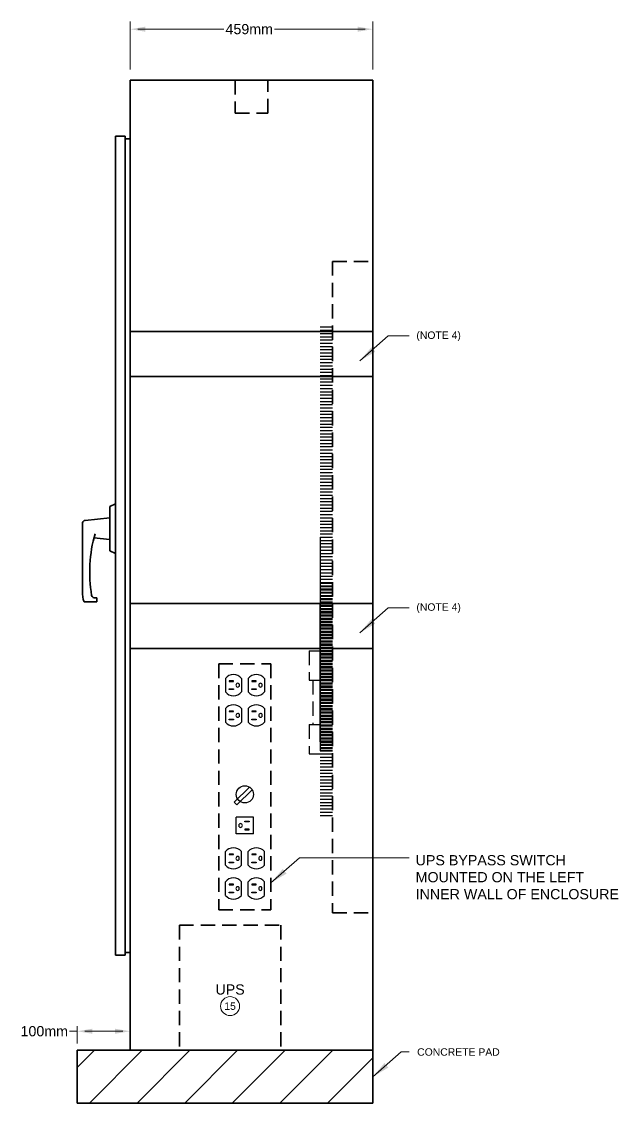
# Paper-space layout '2 DOOR PANEL LAYOUT - A1 Sheet' of a CAD drawing. Extents: x 50 to 825, y 22 to 486.
# Drawn here: x 678.8 to 825.1, y 216 to 481.5 of the extents above; entities that cross this region are included whole.
import ezdxf
from ezdxf.enums import TextEntityAlignment as Align

# ---------------------------------------------------------------- set-up
doc = ezdxf.new("R2010")
doc.units = 0
doc.linetypes.add('DASHED', pattern=[0.75, 0.5, -0.25])
doc.linetypes.add('HIDDEN', pattern=[0.375, 0.25, -0.125])
for name, color, linetype, lineweight in [('N-ANNO-TEXT', 2, 'Continuous', 18), ('N-EQPM', 3, 'Continuous', 25), ('N-PANL', 4, 'Continuous', 35)]:
    doc.layers.add(name, color=color, linetype=linetype, lineweight=lineweight)
doc.styles.add('_CGS_2-5_NOTES', font='arial.ttf', dxfattribs={"height": 2.5})
doc.styles.add('T1_2_5', font='arial.ttf', dxfattribs={"height": 2.5})

psp = doc.layouts.new('2 DOOR PANEL LAYOUT - A1 Sheet')

# ---------------------------------------------------------------- linework, layer by layer
at = {"layer": 'N-ANNO-TEXT'}
for p, q in [((705.42, 469.78), (705.42, 481.49)), ((764.9, 469.78), (764.9, 481.49)), ((707.27, 479.64), (728.4, 479.64)), ((763.04, 479.64), (740.83, 479.64)), ((692.4, 234.93), (692.4, 230.68)), ((690.55, 233.66), (692.4, 233.66)), ((694.26, 233.66), (703.57, 233.66))]:
    psp.add_line(p, q, dxfattribs=at)
for points in [[(761.7, 398.2), (768.66, 404.35), (773.82, 404.35)], [(761.7, 331.46), (768.66, 337.61), (773.82, 337.61)], [(739.94, 270.12), (746.91, 276.27), (773.82, 276.27)], [(764.9, 222.48), (771.86, 228.63), (773.82, 228.63)]]:
    psp.add_lwpolyline(points, dxfattribs=at)
psp.add_circle((729.91, 239.83), 2.33, dxfattribs=at)
for points in [[(709.13, 480.26), (709.13, 479.02), (705.42, 479.64)], [(761.19, 480.26), (761.19, 479.02), (764.9, 479.64)], [(765.52, 400.46), (761.7, 398.2), (764.59, 401.58)], [(765.52, 333.71), (761.7, 331.46), (764.59, 334.83)], [(743.77, 272.37), (739.94, 270.12), (742.83, 273.49)], [(696.11, 234.28), (696.11, 233.05), (692.4, 233.66)], [(701.71, 234.28), (701.71, 233.05), (705.42, 233.66)], [(768.72, 224.74), (764.9, 222.48), (767.78, 225.85)]]:
    psp.add_solid(points, dxfattribs=at)
at = {"layer": 'N-EQPM'}
for p, q in [((751.99, 406.54), (755.01, 406.54)), ((751.99, 405.75), (755.01, 405.75)), ((751.99, 404.95), (755.01, 404.95)), ((751.99, 404.16), (755.01, 404.16)), ((751.99, 403.36), (755.01, 403.36)), ((751.99, 402.57), (755.01, 402.57)), ((751.99, 401.78), (755.01, 401.78)), ((751.99, 400.98), (755.01, 400.98)), ((751.99, 400.19), (755.01, 400.19)), ((751.99, 399.39), (755.01, 399.39)), ((751.99, 398.6), (755.01, 398.6)), ((751.99, 397.81), (755.01, 397.81)), ((751.99, 397.01), (755.01, 397.01)), ((751.99, 396.22), (755.01, 396.22)), ((751.99, 396.22), (755.01, 396.22)), ((751.99, 395.43), (755.01, 395.43)), ((751.99, 394.63), (755.01, 394.63)), ((751.99, 393.84), (755.01, 393.84)), ((751.99, 393.04), (755.01, 393.04)), ((751.99, 392.25), (755.01, 392.25)), ((751.99, 391.46), (755.01, 391.46)), ((751.99, 390.66), (755.01, 390.66)), ((751.99, 389.87), (755.01, 389.87)), ((751.99, 389.07), (755.01, 389.07)), ((751.99, 388.28), (755.01, 388.28)), ((751.99, 387.49), (755.01, 387.49)), ((751.99, 386.69), (755.01, 386.69)), ((751.99, 385.9), (755.01, 385.9)), ((751.99, 385.9), (755.01, 385.9)), ((751.99, 385.1), (755.01, 385.1)), ((751.99, 384.31), (755.01, 384.31)), ((751.99, 383.52), (755.01, 383.52)), ((751.99, 382.72), (755.01, 382.72)), ((751.99, 381.93), (755.01, 381.93)), ((751.99, 381.14), (755.01, 381.14)), ((751.99, 380.34), (755.01, 380.34)), ((751.99, 379.55), (755.01, 379.55)), ((751.99, 378.75), (755.01, 378.75)), ((751.99, 377.96), (755.01, 377.96)), ((751.99, 377.17), (755.01, 377.17)), ((751.99, 376.37), (755.01, 376.37)), ((751.99, 375.58), (755.01, 375.58)), ((751.99, 375.58), (755.01, 375.58)), ((751.99, 374.78), (755.01, 374.78)), ((751.99, 373.99), (755.01, 373.99)), ((751.99, 373.2), (755.01, 373.2)), ((751.99, 372.4), (755.01, 372.4)), ((751.99, 371.61), (755.01, 371.61)), ((751.99, 370.81), (755.01, 370.81)), ((751.99, 370.02), (755.01, 370.02)), ((751.99, 369.23), (755.01, 369.23)), ((751.99, 368.43), (755.01, 368.43)), ((751.99, 367.64), (755.01, 367.64)), ((751.99, 366.85), (755.01, 366.85)), ((751.99, 366.05), (755.01, 366.05)), ((751.99, 365.26), (755.01, 365.26)), ((751.99, 365.26), (755.01, 365.26)), ((751.99, 364.46), (755.01, 364.46)), ((751.99, 363.67), (755.01, 363.67)), ((751.99, 362.88), (755.01, 362.88)), ((751.99, 362.08), (755.01, 362.08)), ((751.99, 361.29), (755.01, 361.29)), ((751.99, 360.49), (755.01, 360.49)), ((751.99, 359.7), (755.01, 359.7)), ((751.99, 358.91), (755.01, 358.91)), ((751.99, 358.11), (755.01, 358.11)), ((751.99, 357.32), (755.01, 357.32)), ((751.99, 356.52), (755.01, 356.52)), ((751.99, 355.73), (755.01, 355.73)), ((751.99, 354.94), (755.01, 354.94)), ((751.99, 354.94), (751.99, 304.67)), ((751.99, 354.94), (755.01, 354.94)), ((751.99, 354.14), (755.01, 354.14)), ((751.99, 353.35), (755.01, 353.35)), ((751.99, 352.56), (755.01, 352.56)), ((751.99, 351.76), (755.01, 351.76)), ((751.99, 350.97), (755.01, 350.97)), ((751.99, 350.17), (755.01, 350.17)), ((751.99, 349.38), (755.01, 349.38)), ((751.99, 348.59), (755.01, 348.59)), ((751.99, 347.79), (755.01, 347.79)), ((751.99, 347), (755.01, 347)), ((751.99, 346.2), (755.01, 346.2)), ((751.99, 345.41), (755.01, 345.41)), ((751.99, 344.62), (755.01, 344.62)), ((751.99, 343.82), (755.01, 343.82)), ((751.99, 343.64), (755.01, 343.64)), ((751.99, 343.03), (755.01, 343.03)), ((751.99, 342.84), (755.01, 342.84)), ((751.99, 342.23), (755.01, 342.23)), ((751.99, 342.05), (755.01, 342.05)), ((751.99, 341.44), (755.01, 341.44)), ((751.99, 341.26), (755.01, 341.26)), ((751.99, 340.65), (755.01, 340.65)), ((751.99, 340.46), (755.01, 340.46)), ((751.99, 339.85), (755.01, 339.85)), ((751.99, 339.67), (755.01, 339.67)), ((751.99, 339.06), (755.01, 339.06)), ((751.99, 338.78), (751.99, 302.47)), ((751.99, 304.67), (751.99, 338.78)), ((751.99, 338.27), (755.01, 338.27)), ((751.99, 337.99), (755.01, 337.99)), ((751.99, 337.47), (755.01, 337.47)), ((751.99, 337.19), (755.01, 337.19)), ((751.99, 336.68), (755.01, 336.68)), ((751.99, 336.4), (755.01, 336.4)), ((751.99, 335.88), (755.01, 335.88)), ((751.99, 335.61), (755.01, 335.61)), ((751.99, 335.09), (755.01, 335.09)), ((751.99, 334.81), (755.01, 334.81)), ((751.99, 334.3), (755.01, 334.3)), ((751.99, 334.02), (755.01, 334.02)), ((751.99, 333.5), (755.01, 333.5)), ((751.99, 333.22), (755.01, 333.22)), ((751.99, 332.71), (755.01, 332.71)), ((751.99, 332.43), (755.01, 332.43)), ((751.99, 331.91), (755.01, 331.91)), ((751.99, 331.64), (755.01, 331.64)), ((751.99, 331.12), (755.01, 331.12)), ((751.99, 330.84), (755.01, 330.84)), ((751.99, 330.33), (755.01, 330.33)), ((751.99, 330.05), (755.01, 330.05)), ((751.99, 329.53), (755.01, 329.53)), ((749.27, 327.02), (751.99, 327.02)), ((751.99, 329.26), (755.01, 329.26)), ((751.99, 328.74), (755.01, 328.74)), ((751.99, 328.46), (755.01, 328.46)), ((751.99, 327.94), (755.01, 327.94)), ((751.99, 327.67), (755.01, 327.67)), ((751.99, 327.15), (755.01, 327.15)), ((751.99, 326.87), (755.01, 326.87)), ((751.99, 326.36), (755.01, 326.36)), ((751.99, 326.08), (755.01, 326.08)), ((751.99, 325.56), (755.01, 325.56)), ((751.99, 325.29), (755.01, 325.29)), ((751.99, 324.77), (755.01, 324.77)), ((751.99, 324.49), (755.01, 324.49)), ((751.99, 323.98), (755.01, 323.98)), ((751.99, 323.7), (755.01, 323.7)), ((751.99, 323.18), (755.01, 323.18)), ((751.99, 322.9), (755.01, 322.9)), ((751.99, 322.39), (755.01, 322.39)), ((751.99, 322.11), (755.01, 322.11)), ((751.99, 321.59), (755.01, 321.59)), ((751.99, 321.32), (755.01, 321.32)), ((751.99, 320.8), (755.01, 320.8)), ((751.99, 320.52), (755.01, 320.52)), ((751.99, 320.01), (755.01, 320.01)), ((751.99, 319.73), (755.01, 319.73)), ((751.99, 319.21), (755.01, 319.21)), ((751.99, 318.93), (755.01, 318.93)), ((751.99, 318.42), (755.01, 318.42)), ((751.99, 318.14), (755.01, 318.14)), ((751.99, 317.62), (755.01, 317.62)), ((751.99, 317.35), (755.01, 317.35)), ((751.99, 316.83), (755.01, 316.83)), ((751.99, 316.55), (755.01, 316.55)), ((751.99, 316.04), (755.01, 316.04)), ((751.99, 315.76), (755.01, 315.76)), ((751.99, 315.24), (755.01, 315.24)), ((751.99, 314.97), (755.01, 314.97)), ((751.99, 314.45), (755.01, 314.45)), ((751.99, 314.17), (755.01, 314.17)), ((751.99, 313.65), (755.01, 313.65)), ((751.99, 313.38), (755.01, 313.38)), ((751.99, 312.86), (755.01, 312.86)), ((751.99, 312.58), (755.01, 312.58)), ((751.99, 312.07), (755.01, 312.07)), ((751.99, 311.79), (755.01, 311.79)), ((751.99, 311.27), (755.01, 311.27)), ((751.99, 311), (755.01, 311)), ((751.99, 310.48), (755.01, 310.48)), ((751.99, 310.2), (755.01, 310.2)), ((751.99, 309.68), (755.01, 309.68)), ((751.99, 309.41), (755.01, 309.41)), ((751.99, 308.89), (755.01, 308.89)), ((751.99, 308.61), (755.01, 308.61)), ((751.99, 308.1), (755.01, 308.1)), ((751.99, 307.82), (755.01, 307.82)), ((751.99, 307.3), (755.01, 307.3)), ((751.99, 307.03), (755.01, 307.03)), ((751.99, 306.51), (755.01, 306.51)), ((751.99, 306.23), (755.01, 306.23)), ((751.99, 305.72), (755.01, 305.72)), ((751.99, 305.44), (755.01, 305.44)), ((751.99, 304.92), (755.01, 304.92)), ((751.99, 304.64), (755.01, 304.64)), ((751.99, 304.13), (755.01, 304.13)), ((751.99, 303.85), (755.01, 303.85)), ((751.99, 303.33), (755.01, 303.33)), ((751.99, 303.06), (755.01, 303.06)), ((751.99, 302.54), (755.01, 302.54)), ((751.99, 302.47), (755.01, 302.47)), ((751.99, 301.75), (755.01, 301.75)), ((751.99, 300.95), (755.01, 300.95)), ((751.99, 300.16), (755.01, 300.16)), ((751.99, 299.36), (755.01, 299.36)), ((751.99, 298.57), (755.01, 298.57)), ((751.99, 297.78), (755.01, 297.78)), ((751.99, 296.98), (755.01, 296.98)), ((751.99, 296.19), (755.01, 296.19)), ((751.99, 295.39), (755.01, 295.39)), ((751.99, 294.6), (755.01, 294.6)), ((751.99, 293.81), (755.01, 293.81)), ((751.99, 293.01), (755.01, 293.01)), ((751.99, 292.22), (755.01, 292.22)), ((751.99, 291.43), (755.01, 291.43)), ((751.99, 290.63), (755.01, 290.63)), ((751.99, 289.84), (755.01, 289.84)), ((751.99, 289.04), (755.01, 289.04)), ((751.99, 288.25), (755.01, 288.25)), ((751.99, 287.46), (755.01, 287.46)), ((751.99, 286.66), (755.01, 286.66))]:
    psp.add_line(p, q, dxfattribs=at)
at = {"layer": 'N-EQPM', "linetype": 'DASHED', "ltscale": 7}
for p, q in [((749.27, 327.02), (749.27, 319.86)), ((749.27, 319.86), (751.99, 319.86)), ((750.2, 319.86), (750.2, 308.93)), ((749.27, 308.93), (749.27, 301.77)), ((749.27, 308.93), (751.99, 308.93)), ((749.27, 301.77), (755.01, 301.77))]:
    psp.add_line(p, q, dxfattribs=at)
at = {"layer": 'N-EQPM', "linetype": 'Continuous'}
for p, q in [((728.75, 320.28), (728.75, 316.94)), ((730.73, 319.68), (729.66, 319.68)), ((729.66, 319.68), (729.66, 319.52)), ((729.66, 319.52), (730.73, 319.52)), ((730.73, 319.52), (730.73, 319.68)), ((732.1, 318.95), (732.1, 318.27)), ((732.71, 320.28), (732.71, 316.94)), ((734.36, 320.28), (734.36, 316.94)), ((736.34, 319.68), (735.27, 319.68)), ((735.27, 319.68), (735.27, 319.52)), ((735.27, 319.52), (736.34, 319.52)), ((736.34, 319.52), (736.34, 319.68)), ((737.71, 318.95), (737.71, 318.27)), ((738.32, 320.28), (738.32, 316.94)), ((729.66, 317.54), (729.66, 317.7)), ((729.66, 317.7), (730.73, 317.7)), ((730.73, 317.54), (729.66, 317.54)), ((730.73, 317.7), (730.73, 317.54)), ((735.27, 317.54), (735.27, 317.7)), ((735.27, 317.7), (736.34, 317.7)), ((736.34, 317.54), (735.27, 317.54)), ((736.34, 317.7), (736.34, 317.54)), ((728.75, 312.87), (728.75, 309.53)), ((730.73, 312.26), (729.66, 312.26)), ((729.66, 312.26), (729.66, 312.11)), ((729.66, 312.11), (730.73, 312.11)), ((730.73, 312.11), (730.73, 312.26)), ((732.1, 311.54), (732.1, 310.86)), ((732.71, 312.87), (732.71, 309.53)), ((734.36, 312.87), (734.36, 309.53)), ((736.34, 312.26), (735.27, 312.26)), ((735.27, 312.26), (735.27, 312.11)), ((735.27, 312.11), (736.34, 312.11)), ((736.34, 312.11), (736.34, 312.26)), ((737.71, 311.54), (737.71, 310.86)), ((738.32, 312.87), (738.32, 309.53)), ((729.66, 310.13), (729.66, 310.28)), ((729.66, 310.28), (730.73, 310.28)), ((730.73, 310.13), (729.66, 310.13)), ((730.73, 310.28), (730.73, 310.13)), ((735.27, 310.13), (735.27, 310.28)), ((735.27, 310.28), (736.34, 310.28)), ((736.34, 310.13), (735.27, 310.13)), ((736.34, 310.28), (736.34, 310.13)), ((730.95, 289.87), (734.68, 293.6)), ((735.32, 292.95), (731.59, 289.22)), ((731.59, 289.22), (730.95, 289.87)), ((731.4, 282.09), (731.4, 286.25)), ((735.66, 286.25), (731.4, 286.25)), ((732.16, 283.83), (732.16, 284.51)), ((733.53, 285.09), (733.53, 285.24)), ((733.53, 285.24), (734.6, 285.24)), ((734.6, 285.09), (733.53, 285.09)), ((734.6, 285.24), (734.6, 285.09)), ((735.66, 282.09), (735.66, 286.25)), ((735.66, 282.09), (731.4, 282.09)), ((733.53, 283.26), (733.53, 283.11)), ((734.6, 283.26), (733.53, 283.26)), ((733.53, 283.11), (734.6, 283.11)), ((734.6, 283.11), (734.6, 283.26)), ((728.75, 274.43), (728.75, 277.77)), ((729.66, 277.16), (729.66, 277.01)), ((730.73, 277.16), (729.66, 277.16)), ((729.66, 277.01), (730.73, 277.01)), ((730.73, 277.01), (730.73, 277.16)), ((732.1, 275.76), (732.1, 276.44)), ((732.71, 274.43), (732.71, 277.77)), ((734.36, 274.43), (734.36, 277.77)), ((735.27, 277.16), (735.27, 277.01)), ((736.34, 277.16), (735.27, 277.16)), ((735.27, 277.01), (736.34, 277.01)), ((736.34, 277.01), (736.34, 277.16)), ((737.71, 275.76), (737.71, 276.44)), ((738.32, 274.43), (738.32, 277.77)), ((729.66, 275.18), (730.73, 275.18)), ((729.66, 275.03), (729.66, 275.18)), ((730.73, 275.03), (729.66, 275.03)), ((730.73, 275.18), (730.73, 275.03)), ((735.27, 275.18), (736.34, 275.18)), ((735.27, 275.03), (735.27, 275.18)), ((736.34, 275.03), (735.27, 275.03)), ((736.34, 275.18), (736.34, 275.03)), ((728.75, 267.02), (728.75, 270.35)), ((729.66, 269.75), (729.66, 269.6)), ((730.73, 269.75), (729.66, 269.75)), ((729.66, 269.6), (730.73, 269.6)), ((730.73, 269.6), (730.73, 269.75)), ((732.1, 268.35), (732.1, 269.03)), ((732.71, 267.02), (732.71, 270.35)), ((734.36, 267.02), (734.36, 270.35)), ((735.27, 269.75), (735.27, 269.6)), ((736.34, 269.75), (735.27, 269.75)), ((735.27, 269.6), (736.34, 269.6)), ((736.34, 269.6), (736.34, 269.75)), ((737.71, 268.35), (737.71, 269.03)), ((738.32, 267.02), (738.32, 270.35)), ((729.66, 267.77), (730.73, 267.77)), ((729.66, 267.62), (729.66, 267.77)), ((730.73, 267.62), (729.66, 267.62)), ((730.73, 267.77), (730.73, 267.62)), ((735.27, 267.77), (736.34, 267.77)), ((735.27, 267.62), (735.27, 267.77)), ((736.34, 267.62), (735.27, 267.62)), ((736.34, 267.77), (736.34, 267.62))]:
    psp.add_line(p, q, dxfattribs=at)
psp.add_circle((733.53, 291.81), 2.12, dxfattribs=at)
for centre, radius, start, end in [((730.73, 318.61), 2.59, 40.1192, 139.8808), ((731.79, 318.61), 0.457, 48.1897, 311.8103), ((736.34, 318.61), 2.59, 40.1192, 139.8808), ((737.41, 318.61), 0.457, 48.1897, 311.8103), ((730.73, 318.61), 2.59, 220.1192, 319.8808), ((736.34, 318.61), 2.59, 220.1192, 319.8808), ((730.73, 311.2), 2.59, 40.1192, 139.8808), ((736.34, 311.2), 2.59, 40.1192, 139.8808), ((731.79, 311.2), 0.457, 48.1897, 311.8103), ((737.41, 311.2), 0.457, 48.1897, 311.8103), ((730.73, 311.2), 2.59, 220.1192, 319.8808), ((736.34, 311.2), 2.59, 220.1192, 319.8808), ((732.47, 284.17), 0.457, 228.1897, 131.8103), ((730.73, 276.1), 2.59, 40.1192, 139.8808), ((731.79, 276.1), 0.457, 48.1897, 311.8103), ((736.34, 276.1), 2.59, 40.1192, 139.8808), ((737.41, 276.1), 0.457, 48.1897, 311.8103), ((730.73, 276.1), 2.59, 220.1192, 319.8808), ((736.34, 276.1), 2.59, 220.1192, 319.8808), ((730.73, 268.69), 2.59, 40.1192, 139.8808), ((736.34, 268.69), 2.59, 40.1192, 139.8808), ((731.79, 268.69), 0.457, 48.1897, 311.8103), ((737.41, 268.69), 0.457, 48.1897, 311.8103), ((730.73, 268.69), 2.59, 220.1192, 319.8808), ((736.34, 268.69), 2.59, 220.1192, 319.8808)]:
    psp.add_arc(centre, radius, start, end, dxfattribs=at)
at = {"layer": 'N-PANL'}
for p, q in [((705.42, 467.14), (705.42, 228.98)), ((705.42, 467.14), (705.42, 228.98)), ((705.42, 467.14), (764.9, 467.14)), ((764.9, 467.14), (764.9, 228.98)), ((701.77, 252.35), (701.77, 453.36)), ((701.77, 453.36), (704.2, 453.36)), ((704.2, 252.35), (704.2, 453.36)), ((705.47, 405.39), (765.07, 405.39)), ((705.47, 394.37), (765.07, 394.37)), ((705.47, 338.64), (765.07, 338.64)), ((705.47, 327.63), (765.07, 327.63)), ((701.77, 252.35), (704.2, 252.35)), ((705.42, 228.98), (692.4, 228.98)), ((692.4, 228.98), (692.4, 215.97)), ((692.4, 224.73), (696.66, 228.98)), ((695.32, 215.96), (708.34, 228.98)), ((705.42, 228.98), (764.9, 228.98)), ((707.01, 215.96), (720.03, 228.98)), ((717.47, 228.98), (742.35, 228.98)), ((718.69, 215.96), (731.72, 228.98)), ((730.38, 215.96), (743.41, 228.98)), ((742.07, 215.96), (755.09, 228.98)), ((753.76, 215.96), (764.9, 227.1)), ((692.4, 215.97), (764.9, 215.97))]:
    psp.add_line(p, q, dxfattribs=at)
at = {"layer": 'N-PANL', "linetype": 'HIDDEN', "ltscale": 10}
for p, q in [((704.2, 452.72), (705.42, 452.72)), ((704.2, 252.99), (705.42, 252.99))]:
    psp.add_line(p, q, dxfattribs=at)
at = {"layer": 'N-PANL', "linetype": 'DASHED', "ltscale": 7}
for p, q in [((755.01, 422.64), (755.01, 262.73)), ((755.01, 422.64), (764.9, 422.64)), ((727.12, 323.86), (739.94, 323.86)), ((727.12, 323.86), (727.12, 263.43)), ((739.94, 323.86), (739.94, 263.43)), ((727.12, 263.43), (739.94, 263.43)), ((755.01, 262.73), (764.9, 262.73)), ((717.47, 259.67), (742.35, 259.67)), ((717.47, 259.67), (717.47, 228.98)), ((742.35, 259.67), (742.35, 228.98))]:
    psp.add_line(p, q, dxfattribs=at)
at = {"layer": 'N-PANL', "ltscale": 10}
for p, q in [((701.77, 363.12), (700.41, 362.47)), ((700.41, 362.47), (700.41, 351.61)), ((700.41, 359.68), (694.37, 359.06)), ((693.72, 358.45), (693.72, 341.53)), ((696.51, 354.76), (700.41, 354.37)), ((701.77, 350.96), (700.41, 351.61)), ((697.19, 340.06), (696.9, 340.06)), ((697.19, 339.09), (697.19, 340.06)), ((694.13, 339.09), (697.19, 339.09)), ((764.9, 228.98), (764.9, 215.97))]:
    psp.add_line(p, q, dxfattribs=at)
at = {"layer": 'N-PANL', "linetype": 'DASHED', "ltscale": 7}
psp.add_lwpolyline([(731.14, 459.03), (739.17, 459.03), (739.17, 467.14), (731.14, 467.14)], close=True, dxfattribs=at)
at = {"layer": 'N-PANL', "ltscale": 10}
for centre, radius, start, end in [((694.38, 358.4), 0.656, 90.8391, 175.8022), ((729.96, 346.37), 34.48, 164.1402, 189.5418), ((696.71, 340.8), 0.765, 190.6736, 284.924)]:
    psp.add_arc(centre, radius, start, end, dxfattribs=at)
psp.add_spline([(693.72, 341.53), (693.76, 340.49), (693.84, 339.83), (694.13, 339.09)], degree=3, dxfattribs=at)

# ---------------------------------------------------------------- texts
at = {"layer": 'N-ANNO-TEXT', "style": 'T1_2_5'}
for s, p in [('(NOTE 4)', (781.06, 404.53)), ('(NOTE 4)', (781.06, 337.79)), ('15', (729.91, 239.83)), ('CONCRETE PAD', (785.92, 228.57))]:
    psp.add_text(s, height=1.825, dxfattribs=at).set_placement(p, align=Align.MIDDLE_CENTER)
at = {"layer": 'N-ANNO-TEXT', "char_height": 2.5, "attachment_point": 5, "style": '_CGS_2-5_NOTES'}
for s, insert in [('459mm', (734.61, 479.64)), ('100mm', (684.34, 233.66))]:
    psp.add_mtext(s, dxfattribs=dict(at, insert=insert))
at = {"layer": 'N-ANNO-TEXT', "char_height": 2.5, "style": '_CGS_2-5_NOTES'}
for s, insert, width, attachment_point in [('\\A1;UPS BYPASS SWITCH\\PMOUNTED ON THE LEFT\\PINNER WALL OF ENCLOSURE', (775.42, 276.9), 105.5391, 1), ('UPS', (729.91, 243.9), 6.2613, 5)]:
    psp.add_mtext(s, dxfattribs=dict(at, insert=insert, width=width, attachment_point=attachment_point))

doc.saveas('drawing.dxf')
